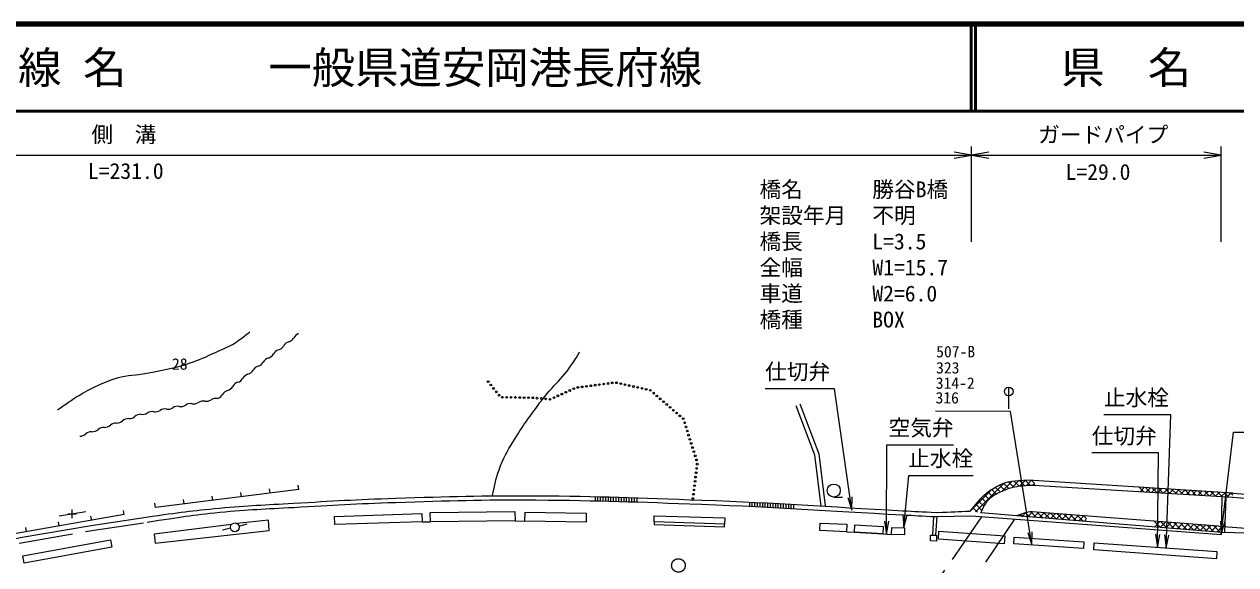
# Model space of a CAD drawing. Units: millimetres, scale not verified. Extents: x 40000 to 680000, y 20000 to 380000.
# Drawn here: x 188590 to 328258, y 317707 to 380000 of the extents above; entities that cross this region are included whole.
import ezdxf
from ezdxf.enums import TextEntityAlignment as Align

# ---------------------------------------------------------------- set-up
doc = ezdxf.new("R2010")
doc.units = ezdxf.units.MM
doc.header["$LTSCALE"] = 1000
doc.linetypes.add('CHAIN', pattern=[18.5, 12, -1.5, 3.5, -1.5])
doc.linetypes.add('DASHED', pattern=[7.5, 6, -1.5])
for name, color, linetype, lineweight in [('M-BMK', 2, 'CHAIN', 13), ('M-STR-HTXT', 7, 'Continuous', 13), ('M-STR-STR1', 1, 'DASHED', 25), ('M-STR-STRC', 7, 'Continuous', 25), ('M-TTL', 2, 'Continuous', 140), ('M-TTL-LINE', 7, 'Continuous', 50), ('M-WORK', 1, 'Continuous', 13)]:
    doc.layers.add(name, color=color, linetype=linetype, lineweight=lineweight)
doc.layers.add('M-TTL-TXT', color=7, linetype='Continuous')
doc.styles.add('ＭＳ ゴシック', font='')
doc.styles.get('ＭＳ ゴシック').set_extended_font_data('MS Gothic')

# ---------------------------------------------------------------- blocks, each defined once
blk = doc.blocks.new('plus')
at = {"color": 0, "linetype": 'Continuous', "lineweight": -2}
for p, q in [((-1.25, 0), (1.25, 0)), ((0, -1.25), (0, 1.25))]:
    blk.add_line(p, q, dxfattribs=at)
blk = doc.blocks.new('open_arrow')
at = {"color": 0, "linetype": 'Continuous', "lineweight": -2}
blk.add_lwpolyline([(7.5, 1.25), (0, 0), (7.5, -1.25)], dxfattribs=at)

msp = doc.modelspace()

# ---------------------------------------------------------------- hatches: boundary and pattern name
at = {"layer": 'M-WORK'}
h = msp.add_hatch(dxfattribs=at)
h.set_pattern_fill('USER', color=256, style=0, pattern_type=2)
h.set_pattern_definition([(45, (297641, 323896), (-353.553, 353.553), []), (135, (297641, 323896), (-353.553, -353.553), [])])
h.paths.add_polyline_path([(297641, 323896), (298888, 323704), (299583, 325036), (300333, 325787), (302233, 326561), (303687, 326819), (304924, 326894), (305337, 327420), (303570, 327475), (301834, 327241), (300333, 326514), (299295, 325761), (298457, 324895)])
h = msp.add_hatch(dxfattribs=at)
h.set_pattern_fill('USER', color=256, style=0, pattern_type=2)
h.set_pattern_definition([(90, (254433, 325533), (-300, -0), [])])
h.paths.add_polyline_path([(254433, 325533), (259453, 325439), (259437, 324892), (254402, 325064)])
h = msp.add_hatch(dxfattribs=at)
h.set_pattern_fill('USER', color=256, style=0, pattern_type=2)
h.set_pattern_definition([(45, (317087, 326673), (-353.553, 353.553), []), (135, (317087, 326673), (-353.553, -353.553), [])])
h.paths.add_polyline_path([(317087, 326673), (317029, 326152), (327913, 325484), (327944, 325983)])
h = msp.add_hatch(dxfattribs=at)
h.set_pattern_fill('USER', color=256, style=0, pattern_type=2)
h.set_pattern_definition([(90, (271922, 324947), (-300, -0), [])])
h.paths.add_polyline_path([(271922, 324947), (277442, 324681), (277458, 324165), (271938, 324462)])
h = msp.add_hatch(dxfattribs=at)
h.set_pattern_fill('USER', color=256, style=0, pattern_type=2)
h.set_pattern_definition([(45, (302962, 323331), (-353.553, 353.553), []), (135, (302962, 323331), (-353.553, -353.553), [])])
h.paths.add_polyline_path([(302962, 323331), (310956, 322688), (311154, 323315), (304791, 323801), (304149, 323754), (304195, 323764)])
h = msp.add_hatch(dxfattribs=at)
h.set_pattern_fill('USER', color=256, style=0, pattern_type=2)
h.set_pattern_definition([(45, (318843, 322729), (-353.553, 353.553), []), (135, (318843, 322729), (-353.553, -353.553), [])])
h.paths.add_polyline_path([(318843, 322729), (326708, 322131), (326667, 321424), (318815, 322056)])

# ---------------------------------------------------------------- linework, layer by layer
at = {"layer": 'M-BMK'}
msp.add_circle((264005, 317628), 779, dxfattribs=at)
at = {"layer": 'M-STR-HTXT'}
for p, q in [((101400, 364910), (297782, 364910)), ((297782, 354910), (297782, 365910)), ((297782, 354910), (297782, 365910)), ((297782, 364910), (326584, 364910)), ((326584, 354910), (326584, 365910))]:
    msp.add_line(p, q, dxfattribs=at)
for points in [[(284000, 324000), (282000, 338000), (274000, 338000)], [(320237, 319640), (320757, 335003), (313057, 335003)], [(326584, 321199), (328000, 333000), (335700, 333000)], [(288008, 321240), (288023, 331532), (295723, 331532)], [(319231, 319713), (319351, 330590), (311651, 330590)], [(290000, 322000), (290556, 327979), (298000, 328000)]]:
    msp.add_lwpolyline(points, dxfattribs=at)
at = {"layer": 'M-STR-STR1'}
for p, q in [((298946, 323247), (285813, 304137)), ((302749, 322965), (289894, 303891))]:
    msp.add_line(p, q, dxfattribs=at)
at = {"layer": 'M-STR-STRC'}
msp.add_line((302079, 335665), (302079, 338165), dxfattribs=at)
msp.add_lwpolyline([(304762, 319985), (302296, 335373), (293641, 335401)], dxfattribs=at)
msp.add_circle((302079, 337665), 500, dxfattribs=at)
at = {"layer": 'M-TTL'}
msp.add_line((680000, 380000), (40000, 380000), dxfattribs=at)
at = {"layer": 'M-TTL-LINE'}
for p, q in [((297750, 380000), (297750, 370000)), ((298250, 380000), (298250, 370000)), ((40000, 370000), (680000, 370000))]:
    msp.add_line(p, q, dxfattribs=at)
at = {"layer": 'M-WORK'}
for p, q in [((277536, 336076), (279694, 330376)), ((278003, 336253), (280183, 330497)), ((279694, 330376), (280421, 324442)), ((280183, 330497), (280917, 324503)), ((220249, 326368), (220187, 326864)), ((304326, 327484), (327944, 325983)), ((304924, 326894), (327913, 325484)), ((220249, 326368), (203714, 324304)), ((210328, 325130), (210266, 325626)), ((213635, 325542), (213573, 326039)), ((216942, 325955), (216880, 326451)), ((281913, 325513), (282913, 325513)), ((326659, 325561), (326584, 321199)), ((327128, 325532), (326948, 321417)), ((203714, 324304), (203652, 324800)), ((203714, 324304), (203652, 324800)), ((207021, 324717), (206959, 325213)), ((192620, 322170), (192534, 322662)), ((192608, 323362), (195688, 323831)), ((196373, 322826), (196286, 323319)), ((200125, 323483), (200039, 323976)), ((216763, 322862), (213085, 322462)), ((216815, 321663), (216763, 322862)), ((234446, 322661), (235413, 322660)), ((245170, 322777), (246317, 322727)), ((293779, 323250), (297782, 323333)), ((297782, 323333), (326584, 321199)), ((302962, 323331), (298888, 323704)), ((303859, 323668), (302962, 323331)), ((326667, 321424), (302962, 323331)), ((326322, 322159), (304791, 323801)), ((188867, 321513), (188781, 322006)), ((212489, 322363), (203566, 321236)), ((203691, 320204), (216815, 321663)), ((212355, 321937), (211442, 321675)), ((213335, 322152), (214291, 322425)), ((283364, 321508), (284312, 321446)), ((284312, 321446), (287564, 321274)), ((287564, 321274), (288569, 321196)), ((203566, 321236), (203691, 320204))]:
    msp.add_line(p, q, dxfattribs=at)
at = {"layer": 'M-WORK', "linetype": 'DASHED'}
for p, q in [((331194, 325177), (327424, 325514)), ((327472, 326013), (331335, 325693)), ((293413, 323252), (293309, 321157)), ((293779, 323250), (293632, 321147)), ((326322, 322159), (331006, 321823)), ((331022, 321317), (326667, 321424))]:
    msp.add_line(p, q, dxfattribs=at)
at = {"layer": 'M-WORK'}
for points in [[(174742, 317746), (180550, 319143), (188137, 320836), (196305, 322247), (202660, 323202)], [(200125, 323483), (186991, 321185), (178524, 319191)]]:
    msp.add_lwpolyline(points, dxfattribs=at)
for points in [[(224377, 323268), (234415, 323596), (234446, 322661), (224408, 322333)], [(235401, 323713), (245158, 323831), (245170, 322777), (235413, 322660)], [(246330, 323760), (253367, 323667), (253353, 322633), (246317, 322727)], [(269316, 322379), (261201, 322637), (261191, 322334), (269306, 322076)], [(261224, 323362), (269339, 323104), (269316, 322379), (261201, 322637)], [(280354, 322509), (283403, 322400), (283364, 321508), (280323, 321662)], [(284357, 322291), (287609, 322119), (287564, 321274), (284312, 321446)], [(288594, 321993), (290080, 321947), (290054, 321149), (288569, 321196)], [(294043, 321587), (301643, 321048), (301576, 320112), (293977, 320652)], [(188426, 318737), (198530, 320580), (198683, 319744), (188578, 317901)], [(293079, 321115), (293767, 321105), (293757, 320438), (293069, 320449)], [(302725, 320872), (310747, 320344), (310697, 319594), (302676, 320122)], [(311943, 320238), (326086, 319218), (326027, 318403), (311884, 319423)]]:
    msp.add_lwpolyline(points, close=True, dxfattribs=at)
at = {"layer": 'M-WORK', "linetype": 'DASHED'}
msp.add_lwpolyline([(174883, 317163), (180686, 318559), (188254, 320247), (196400, 321655), (202749, 322609)], dxfattribs=at)
at = {"layer": 'M-WORK'}
for centre, radius in [((242074, 338813), 100), ((242386, 338422), 100), ((242698, 338031), 100), ((251939, 337997), 100), ((252413, 338141), 100), ((252908, 338206), 100), ((253404, 338271), 100), ((253900, 338337), 100), ((254396, 338402), 100), ((254891, 338467), 100), ((255387, 338533), 100), ((255883, 338598), 100), ((256378, 338663), 100), ((256872, 338679), 100), ((257360, 338572), 100), ((257849, 338465), 100), ((258337, 338358), 100), ((258826, 338250), 100), ((259314, 338143), 100), ((259802, 338036), 100), ((260291, 337929), 100), ((243009, 337640), 100), ((243321, 337249), 100), ((243711, 337017), 100), ((244211, 337008), 100), ((244711, 336998), 100), ((245211, 336988), 100), ((245711, 336979), 100), ((246211, 336969), 100), ((246711, 336960), 100), ((247210, 336949), 100), ((247709, 336907), 100), ((248207, 336864), 100), ((248705, 336821), 100), ((249203, 336778), 100), ((249662, 336967), 100), ((250117, 337173), 100), ((250573, 337379), 100), ((251028, 337585), 100), ((251484, 337791), 100), ((260771, 337805), 100), ((261149, 337479), 100), ((261528, 337152), 100), ((261907, 336826), 100), ((262285, 336499), 100), ((262664, 336173), 100), ((263043, 335846), 100), ((263421, 335519), 100), ((263800, 335193), 100), ((264179, 334866), 100), ((264557, 334540), 100), ((264722, 334072), 100), ((264875, 333596), 100), ((265028, 333120), 100), ((265181, 332644), 100), ((265334, 332168), 100), ((265487, 331692), 100), ((265641, 331216), 100), ((265794, 330740), 100), ((265947, 330264), 100), ((266100, 329788), 100), ((266049, 328312), 100), ((266110, 328808), 100), ((266172, 329304), 100), ((265864, 326823), 100), ((265926, 327319), 100), ((265987, 327815), 100), ((281913, 326263), 750), ((265680, 325334), 100), ((265741, 325831), 100), ((265803, 326327), 100), ((212853, 322020), 500)]:
    msp.add_circle(centre, radius, dxfattribs=at)
for centre, radius, start, end in [((218814, 344340), 975, 285.89545, 331.13518), ((220521, 343399), 975, 105.89545, 151.13518), ((218174, 341531), 975, 105.89545, 151.13518), ((217640, 343406), 975, 285.89545, 331.13518), ((219348, 342465), 975, 105.89545, 151.13518), ((215293, 341538), 975, 285.89545, 331.13518), ((217000, 340597), 975, 105.89545, 151.13518), ((216466, 342472), 975, 285.89545, 331.13518), ((214653, 338729), 975, 105.89545, 151.13518), ((214119, 340604), 975, 285.89545, 331.13518), ((215827, 339663), 975, 105.89545, 151.13518), ((211772, 338736), 975, 285.89545, 331.13518), ((213479, 337795), 975, 105.89545, 151.13518), ((212945, 339670), 975, 285.89545, 331.13518), ((209581, 337519), 975, 259.02542, 304.26515), ((210679, 335907), 975, 79.02542, 124.26515), ((210598, 337802), 975, 285.89545, 331.13518), ((212306, 336860), 975, 105.89545, 151.13518), ((203334, 334393), 975, 79.02542, 124.26515), ((203705, 336307), 975, 259.02542, 304.26515), ((204803, 334696), 975, 79.02542, 124.26515), ((205174, 336610), 975, 259.02542, 304.26515), ((206272, 334999), 975, 79.02542, 124.26515), ((206643, 336913), 975, 259.02542, 304.26515), ((207741, 335301), 975, 79.02542, 124.26515), ((208112, 337216), 975, 259.02542, 304.26515), ((209210, 335604), 975, 79.02542, 124.26515), ((199172, 333069), 975, 86.95326, 132.19299), ((199275, 335016), 975, 266.95326, 312.19299), ((200585, 333571), 975, 86.95326, 132.19299), ((200689, 335519), 975, 266.95326, 312.19299), ((201998, 334074), 975, 86.95326, 132.19299), ((202236, 336005), 975, 259.02542, 304.26515), ((195035, 333508), 975, 266.95326, 312.19299), ((196345, 332064), 975, 86.95326, 132.19299), ((196449, 334011), 975, 266.95326, 312.19299), ((197758, 332566), 975, 86.95326, 132.19299), ((197862, 334514), 975, 266.95326, 312.19299), ((304625, 321624), 2182, 85.63948, 110.55605)]:
    msp.add_arc(centre, radius, start, end, dxfattribs=at)
for points, knots in [([(192415, 335560), (194392, 336904), (194988, 337391), (196813, 338234), (197770, 338677), (198298, 338964), (199311, 339255), (200608, 339626), (201399, 339526), (202724, 339782), (204523, 340131), (205551, 340279), (207297, 340838), (208478, 341216), (209131, 341469), (210252, 341999), (211497, 342587), (212266, 342813), (213384, 343617), (213868, 343965), (214058, 344097), (214580, 344567)], [0, 0, 0, 0, 1, 1, 1, 2, 2, 2, 3, 3, 3, 4, 4, 4, 5, 5, 5, 6, 6, 6, 7, 7, 7, 7]), ([(242588, 325693), (242891, 327272), (242998, 327821), (243503, 329105), (244015, 330410), (244456, 331079), (245192, 332272), (246218, 333936), (246880, 334815), (248041, 336388), (249556, 338439), (250824, 339281), (252158, 341454), (252341, 341753), (252419, 341858), (252615, 342228)], [0, 0, 0, 0, 1, 1, 1, 2, 2, 2, 3, 3, 3, 4, 4, 4, 5, 5, 5, 5]), ([(293805, 323727), (295649, 323808), (296143, 323830), (297641, 323896), (297641, 323896), (297641, 323896), (297641, 323896), (298287, 324624), (298580, 325100), (299295, 325761), (299810, 326237), (300155, 326449), (300773, 326781), (302019, 327450), (302760, 327378), (304326, 327484)], [0, 0, 0, 0, 1, 1, 1, 2, 2, 2, 3, 3, 3, 4, 4, 4, 5, 5, 5, 5]), ([(298888, 323704), (299277, 324529), (299435, 324949), (300077, 325487), (300579, 325908), (300945, 326039), (301547, 326300), (302004, 326498), (302282, 326559), (302766, 326675), (303590, 326874), (303929, 326856), (304924, 326894)], [0, 0, 0, 0, 1, 1, 1, 2, 2, 2, 3, 3, 3, 4, 4, 4, 4]), ([(202660, 323202), (206694, 323768), (207794, 323922), (211101, 324234), (214430, 324547), (216305, 324608), (219644, 324798), (224227, 325059), (226794, 325235), (231382, 325377), (237709, 325573), (241255, 325709), (247584, 325659), (255050, 325600), (259231, 325429), (266692, 325158), (275744, 324829), (280804, 324420), (289848, 323938), (291394, 323856), (291876, 323830), (293805, 323727)], [0, 0, 0, 0, 1, 1, 1, 2, 2, 2, 3, 3, 3, 4, 4, 4, 5, 5, 5, 6, 6, 6, 7, 7, 7, 7]), ([(202749, 322609), (206742, 323246), (207854, 323423), (211149, 323758), (214468, 324095), (216341, 324131), (219671, 324321), (224250, 324581), (226814, 324757), (231398, 324899), (237717, 325095), (241260, 325230), (247582, 325181), (255041, 325122), (259219, 324951), (266674, 324680), (275722, 324352), (280781, 323942), (289823, 323461), (291368, 323378), (291851, 323353), (293779, 323250)], [0, 0, 0, 0, 1, 1, 1, 2, 2, 2, 3, 3, 3, 4, 4, 4, 5, 5, 5, 6, 6, 6, 7, 7, 7, 7])]:
    msp.add_open_spline(points, degree=3, knots=knots, dxfattribs=at)

# ---------------------------------------------------------------- block references
at = {"layer": 'M-STR-HTXT'}
for p, xscale, yscale, rotation in [((297782, 364910), 267, 267, 180), ((326584, 364910), 267, 267, 180), ((284000, 324000), 200, 200, 98.1), ((288008, 321240), 200, 200, 89.9), ((290000, 322000), 200, 200, 84.7), ((326584, 321199), 200, 200, 83.2), ((319231, 319713), 200, 200, 89.4), ((320237, 319640), 200, 200, 88.1)]:
    msp.add_blockref('open_arrow', p, dxfattribs=dict(at, xscale=xscale, yscale=yscale, rotation=rotation))
at = {"layer": 'M-STR-HTXT', "xscale": 267, "yscale": 267}
msp.add_blockref('open_arrow', (297782, 364910), dxfattribs=at)
at = {"layer": 'M-STR-STRC', "xscale": 200, "yscale": 200, "rotation": 99.1}
msp.add_blockref('open_arrow', (304762, 319985), dxfattribs=at)
at = {"layer": 'M-WORK', "xscale": 400, "yscale": 400}
msp.add_blockref('plus', (194115, 323591), dxfattribs=at)

# ---------------------------------------------------------------- texts
at = {"layer": 'M-STR-HTXT', "style": 'ＭＳ ゴシック'}
for s, p in [('側\u3000溝', (196328, 365831)), ('ガードパイプ', (305477, 365808)), ('仕切弁', (274000, 338500)), ('止水栓', (313057, 335503)), ('空気弁', (288223, 332032)), ('仕切弁', (311651, 331090))]:
    msp.add_text(s, height=1833, dxfattribs=at).set_placement(p, align=Align.BOTTOM_LEFT)
for s, p in [('L=231.0', (200296, 361621)), ('L=29.0', (312374, 361515))]:
    msp.add_text(s, height=1833, dxfattribs=at).set_placement(p, align=Align.BOTTOM_CENTER)
for s, p in [('橋名', (273358, 360966)), ('勝谷B橋', (286358, 360966)), ('架設年月', (273358, 357966)), ('不明', (286358, 357966)), ('橋長', (273358, 354966)), ('L=3.5', (286358, 354966)), ('全幅', (273358, 351966)), ('W1=15.7', (286358, 351966)), ('車道', (273358, 348966)), ('W2=6.0', (286358, 348966)), ('橋種', (273358, 345966)), ('BOX', (286358, 345966))]:
    msp.add_text(s, height=1833, dxfattribs=at).set_placement(p, align=Align.MIDDLE_LEFT)
msp.add_text('止水栓', height=1833, rotation=0.162, dxfattribs=at).set_placement((290499, 328479), align=Align.BOTTOM_LEFT)
at = {"layer": 'M-STR-STRC', "style": 'ＭＳ ゴシック'}
for s, p in [('507-B', (293719, 341212)), ('323', (293711, 339354)), ('314-2', (293672, 337590))]:
    msp.add_text(s, height=1320, dxfattribs=at).set_placement(p, align=Align.BOTTOM_LEFT)
msp.add_text('316', height=1320, rotation=359.814, dxfattribs=at).set_placement((293643, 335901), align=Align.BOTTOM_LEFT)
at = {"layer": 'M-TTL-TXT', "style": 'ＭＳ ゴシック'}
for s, p in [('路 線 名', (180380, 375000)), ('一般県道安岡港長府線', (216734, 375000))]:
    msp.add_text(s, height=3666, dxfattribs=at).set_placement(p, align=Align.MIDDLE_LEFT)
msp.add_text('県\u3000名', height=3666, dxfattribs=at).set_placement((315625, 375000), align=Align.MIDDLE_CENTER)
at = {"layer": 'M-WORK', "style": 'ＭＳ ゴシック'}
msp.add_text('28', height=1320, dxfattribs=at).set_placement((205621, 339791), align=Align.BOTTOM_LEFT)

doc.saveas('drawing.dxf')
